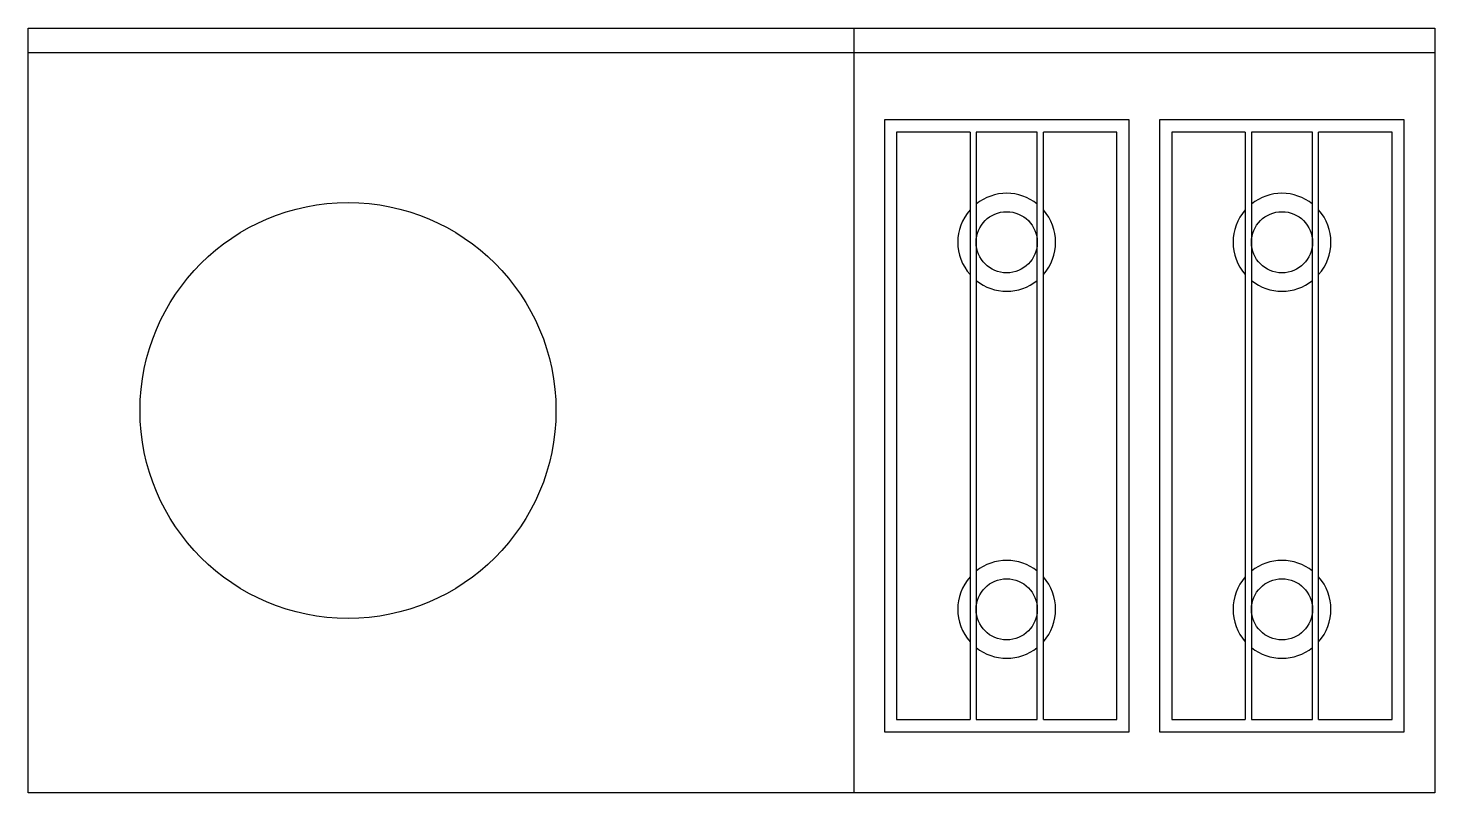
# Model space of a CAD drawing. Header units: metres. Extents: x 4.2 to 5.35, y 2.5 to 3.12.
import ezdxf

# ---------------------------------------------------------------- set-up
doc = ezdxf.new("R2010")
doc.units = ezdxf.units.M

msp = doc.modelspace()

# ---------------------------------------------------------------- linework, layer by layer
for p, q in [((4.2, 2.5), (4.2, 3.125)), ((4.2, 3.125), (5.35, 3.125)), ((4.875, 3.125), (4.875, 2.5)), ((5.35, 3.125), (5.35, 2.5)), ((4.2, 3.105), (5.35, 3.105)), ((4.97, 3.04), (4.97, 2.56)), ((4.975, 3.04), (4.975, 2.56)), ((5.025, 2.56), (5.025, 3.04)), ((5.03, 2.56), (5.03, 3.04)), ((5.195, 3.04), (5.195, 2.56)), ((5.2, 3.04), (5.2, 2.56)), ((5.25, 2.56), (5.25, 3.04)), ((5.255, 2.56), (5.255, 3.04)), ((4.875, 2.5), (4.2, 2.5)), ((5.35, 2.5), (4.875, 2.5))]:
    msp.add_line(p, q)
for points in [[(5.1, 2.55), (5.1, 3.05), (4.9, 3.05), (4.9, 2.55)], [(5.325, 2.55), (5.325, 3.05), (5.125, 3.05), (5.125, 2.55)]]:
    msp.add_lwpolyline(points, close=True)
for points in [[(4.97, 3.04), (4.91, 3.04), (4.91, 2.56), (4.97, 2.56)], [(5.025, 3.04), (4.975, 3.04)], [(5.09, 2.56), (5.09, 3.04), (5.03, 3.04)], [(5.195, 3.04), (5.135, 3.04), (5.135, 2.56), (5.195, 2.56)], [(5.25, 3.04), (5.2, 3.04)], [(5.315, 2.56), (5.315, 3.04), (5.255, 3.04)], [(4.975, 2.56), (5.025, 2.56)], [(5.03, 2.56), (5.09, 2.56)], [(5.2, 2.56), (5.25, 2.56)], [(5.255, 2.56), (5.315, 2.56)]]:
    msp.add_lwpolyline(points)
for centre, radius in [((4.4615, 2.8125), 0.17), ((5, 2.95), 0.025), ((5.225, 2.95), 0.025), ((5, 2.65), 0.025), ((5.225, 2.65), 0.025)]:
    msp.add_circle(centre, radius)
for centre, start, end in [((5, 2.95), 51.3178, 128.6822), ((5.225, 2.95), 51.3178, 128.6822), ((5, 2.95), 138.5904, 221.4096), ((5, 2.95), 318.5904, 41.4096), ((5.225, 2.95), 138.5904, 221.4096), ((5.225, 2.95), 318.5904, 41.4096), ((5, 2.95), 231.3178, 308.6822), ((5.225, 2.95), 231.3178, 308.6822), ((5, 2.65), 51.3178, 128.6822), ((5.225, 2.65), 51.3178, 128.6822), ((5, 2.65), 138.5904, 221.4096), ((5, 2.65), 318.5904, 41.4096), ((5.225, 2.65), 138.5904, 221.4096), ((5.225, 2.65), 318.5904, 41.4096), ((5, 2.65), 231.3178, 308.6822), ((5.225, 2.65), 231.3178, 308.6822)]:
    msp.add_arc(centre, 0.04, start, end)

doc.saveas('drawing.dxf')
